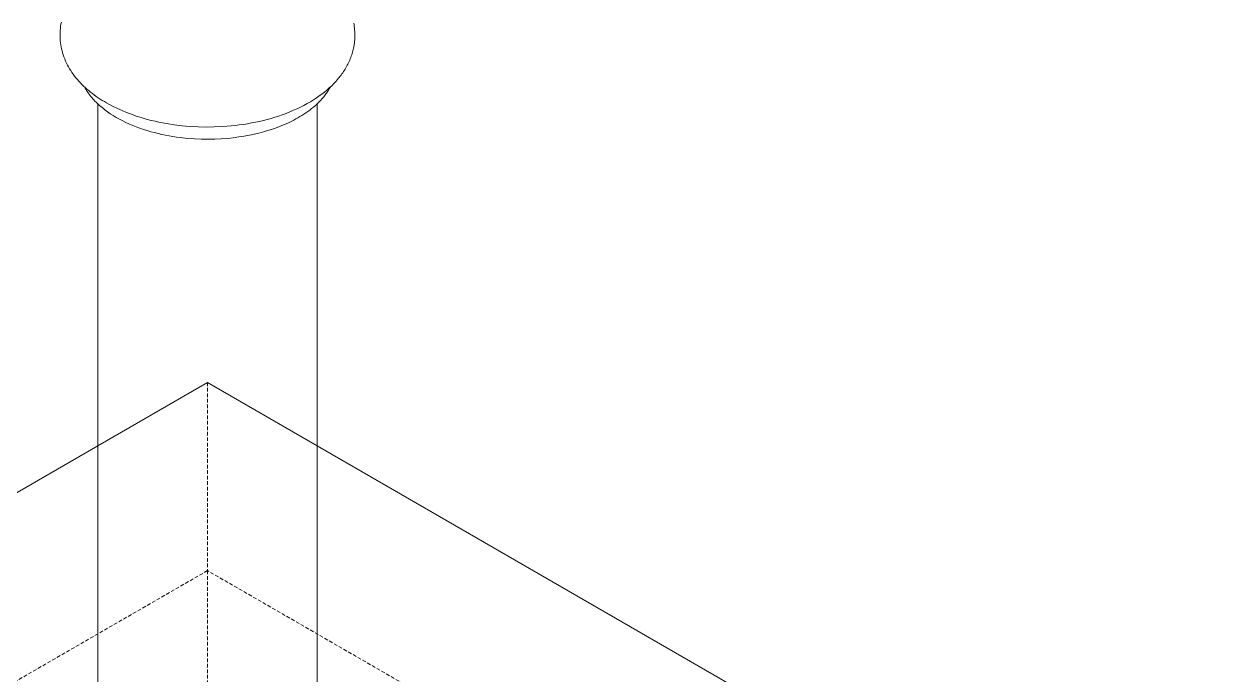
# Model space of a CAD drawing. Header units: millimetres. Extents: x -124 to 15640, y 659 to 4121.
# Drawn here: x 4030.7 to 4447.9, y 2550.8 to 2776.8 of the extents above; entities that cross this region are included whole.
import ezdxf

# ---------------------------------------------------------------- set-up
doc = ezdxf.new("R2010")
doc.units = ezdxf.units.MM
doc.linetypes.add('HIDDEN', pattern=[1.905, 1.27, -0.635])
doc.layers.add('ZANO_R', color=7, linetype='Continuous', lineweight=0)
doc.layers.add('ZANO_R_przerywana', color=7, linetype='HIDDEN', lineweight=0)

msp = doc.modelspace()

# ---------------------------------------------------------------- linework, layer by layer
at = {"layer": 'ZANO_R'}
for p, q in [((4043.23, 2773.86), (4043.27, 2774.58)), ((4043.27, 2774.58), (4043.34, 2775.29)), ((4043.34, 2775.29), (4043.43, 2776.01)), ((4043.43, 2776.01), (4043.55, 2776.72)), ((4043.55, 2776.72), (4043.68, 2777.43)), ((4145.16, 2777.09), (4145.26, 2776.51)), ((4145.26, 2776.51), (4145.35, 2775.93)), ((4145.35, 2775.93), (4145.43, 2775.35)), ((4145.43, 2775.35), (4145.49, 2774.77)), ((4145.49, 2774.77), (4145.53, 2774.18)), ((4043.21, 2773.14), (4043.23, 2773.86)), ((4043.21, 2772.42), (4043.21, 2773.14)), ((4043.24, 2771.7), (4043.21, 2772.42)), ((4043.29, 2770.99), (4043.24, 2771.7)), ((4043.37, 2770.28), (4043.29, 2770.99)), ((4145.46, 2770.71), (4145.39, 2770.13)), ((4145.51, 2771.28), (4145.46, 2770.71)), ((4145.54, 2771.86), (4145.51, 2771.28)), ((4145.53, 2774.18), (4145.56, 2773.6)), ((4145.56, 2772.44), (4145.54, 2771.86)), ((4145.56, 2773.6), (4145.57, 2773.02)), ((4145.57, 2773.02), (4145.56, 2772.44)), ((4043.46, 2769.57), (4043.37, 2770.28)), ((4043.59, 2768.87), (4043.46, 2769.57)), ((4043.73, 2768.17), (4043.59, 2768.87)), ((4043.9, 2767.48), (4043.73, 2768.17)), ((4044.08, 2766.79), (4043.9, 2767.48)), ((4044.3, 2766.11), (4044.08, 2766.79)), ((4144.61, 2766.53), (4144.46, 2766.06)), ((4144.75, 2766.99), (4144.61, 2766.53)), ((4144.88, 2767.46), (4144.75, 2766.99)), ((4144.99, 2767.93), (4144.88, 2767.46)), ((4145.1, 2768.41), (4144.99, 2767.93)), ((4145.21, 2768.98), (4145.1, 2768.41)), ((4145.31, 2769.55), (4145.21, 2768.98)), ((4145.39, 2770.13), (4145.31, 2769.55)), ((4044.42, 2765.74), (4044.3, 2766.11)), ((4044.55, 2765.36), (4044.42, 2765.74)), ((4044.84, 2764.63), (4044.55, 2765.36)), ((4045.15, 2763.91), (4044.84, 2764.63)), ((4045.48, 2763.19), (4045.15, 2763.91)), ((4045.82, 2762.52), (4045.48, 2763.19)), ((4046.17, 2761.86), (4045.82, 2762.52)), ((4142.68, 2762.01), (4142.44, 2761.58)), ((4142.92, 2762.44), (4142.68, 2762.01)), ((4143.15, 2762.88), (4142.92, 2762.44)), ((4143.36, 2763.33), (4143.15, 2762.88)), ((4143.57, 2763.78), (4143.36, 2763.33)), ((4143.77, 2764.23), (4143.57, 2763.78)), ((4143.96, 2764.69), (4143.77, 2764.23)), ((4144.14, 2765.14), (4143.96, 2764.69)), ((4144.31, 2765.6), (4144.14, 2765.14)), ((4144.46, 2766.06), (4144.31, 2765.6)), ((4046.55, 2761.22), (4046.17, 2761.86)), ((4046.95, 2760.58), (4046.55, 2761.22)), ((4047.37, 2759.94), (4046.95, 2760.58)), ((4047.81, 2759.32), (4047.37, 2759.94)), ((4048.27, 2758.71), (4047.81, 2759.32)), ((4048.74, 2758.11), (4048.27, 2758.71)), ((4049.24, 2757.51), (4048.74, 2758.11)), ((4140.12, 2758.21), (4139.79, 2757.82)), ((4140.44, 2758.62), (4140.12, 2758.21)), ((4140.75, 2759.03), (4140.44, 2758.62)), ((4141.05, 2759.44), (4140.75, 2759.03)), ((4141.35, 2759.86), (4141.05, 2759.44)), ((4141.63, 2760.28), (4141.35, 2759.86)), ((4141.91, 2760.71), (4141.63, 2760.28)), ((4142.18, 2761.15), (4141.91, 2760.71)), ((4142.44, 2761.58), (4142.18, 2761.15)), ((4049.76, 2756.92), (4049.24, 2757.51)), ((4050.29, 2756.35), (4049.76, 2756.92)), ((4050.83, 2755.79), (4050.29, 2756.35)), ((4051.39, 2755.24), (4050.83, 2755.79)), ((4051.97, 2754.7), (4051.39, 2755.24)), ((4051.94, 2754.52), (4051.71, 2754.94)), ((4052.19, 2754.1), (4051.94, 2754.52)), ((4052.56, 2754.17), (4051.97, 2754.7)), ((4052.45, 2753.68), (4052.19, 2754.1)), ((4052.72, 2753.26), (4052.45, 2753.68)), ((4053.17, 2753.65), (4052.56, 2754.17)), ((4053.79, 2753.14), (4053.17, 2753.65)), ((4135.86, 2753.86), (4135, 2753.15)), ((4136.69, 2754.6), (4135.86, 2753.86)), ((4136.22, 2753.51), (4136.44, 2753.86)), ((4136.44, 2753.86), (4136.66, 2754.22)), ((4136.66, 2754.22), (4136.86, 2754.58)), ((4137.51, 2755.36), (4136.69, 2754.6)), ((4136.86, 2754.58), (4137.06, 2754.94)), ((4138.3, 2756.15), (4137.51, 2755.36)), ((4138.68, 2756.56), (4138.3, 2756.15)), ((4139.06, 2756.97), (4138.68, 2756.56)), ((4139.43, 2757.39), (4139.06, 2756.97)), ((4139.79, 2757.82), (4139.43, 2757.39)), ((4053, 2752.85), (4052.72, 2753.26)), ((4053.3, 2752.44), (4053, 2752.85)), ((4053.61, 2752.03), (4053.3, 2752.44)), ((4053.93, 2751.62), (4053.61, 2752.03)), ((4054.43, 2752.64), (4053.79, 2753.14)), ((4054.27, 2751.22), (4053.93, 2751.62)), ((4054.61, 2750.82), (4054.27, 2751.22)), ((4055.09, 2752.15), (4054.43, 2752.64)), ((4054.97, 2750.42), (4054.61, 2750.82)), ((4055.34, 2750.03), (4054.97, 2750.42)), ((4055.76, 2751.66), (4055.09, 2752.15)), ((4055.73, 2749.64), (4055.34, 2750.03)), ((4056.12, 2749.25), (4055.73, 2749.64)), ((4056.45, 2751.19), (4055.76, 2751.66)), ((4057.15, 2750.73), (4056.45, 2751.19)), ((4057.87, 2750.27), (4057.15, 2750.73)), ((4058.6, 2749.83), (4057.87, 2750.27)), ((4059.34, 2749.39), (4058.6, 2749.83)), ((4130.12, 2749.79), (4129.06, 2749.18)), ((4131.17, 2750.44), (4130.12, 2749.79)), ((4132.2, 2751.11), (4131.17, 2750.44)), ((4133.22, 2751.81), (4132.2, 2751.11)), ((4132.45, 2749.06), (4133.05, 2749.64)), ((4133.05, 2749.64), (4133.64, 2750.24)), ((4134.12, 2752.47), (4133.22, 2751.81)), ((4133.64, 2750.24), (4134.2, 2750.86)), ((4135, 2753.15), (4134.12, 2752.47)), ((4134.2, 2750.86), (4134.74, 2751.5)), ((4134.74, 2751.5), (4135, 2751.82)), ((4135, 2751.82), (4135.26, 2752.15)), ((4135.26, 2752.15), (4135.51, 2752.49)), ((4135.51, 2752.49), (4135.75, 2752.82)), ((4135.75, 2752.82), (4135.99, 2753.17)), ((4135.99, 2753.17), (4136.22, 2753.51)), ((4056.53, 2748.87), (4056.12, 2749.25)), ((4056.34, 2518.73), (4056.34, 2749.05)), ((4056.94, 2748.49), (4056.53, 2748.87)), ((4057.37, 2748.12), (4056.94, 2748.49)), ((4057.81, 2747.75), (4057.37, 2748.12)), ((4058.26, 2747.39), (4057.81, 2747.75)), ((4058.72, 2747.03), (4058.26, 2747.39)), ((4059.67, 2746.33), (4058.72, 2747.03)), ((4060.1, 2748.97), (4059.34, 2749.39)), ((4060.66, 2745.65), (4059.67, 2746.33)), ((4061.66, 2748.14), (4060.1, 2748.97)), ((4061.69, 2744.99), (4060.66, 2745.65)), ((4063.18, 2747.41), (4061.66, 2748.14)), ((4064.74, 2746.71), (4063.18, 2747.41)), ((4066.34, 2746.05), (4064.74, 2746.71)), ((4067.98, 2745.43), (4066.34, 2746.05)), ((4069.65, 2744.84), (4067.98, 2745.43)), ((4121.69, 2745.76), (4120.38, 2745.28)), ((4122.99, 2746.27), (4121.69, 2745.76)), ((4124.28, 2746.81), (4122.99, 2746.27)), ((4125.49, 2747.36), (4124.28, 2746.81)), ((4126.7, 2747.94), (4125.49, 2747.36)), ((4127.88, 2748.54), (4126.7, 2747.94)), ((4127.18, 2745.04), (4127.87, 2745.49)), ((4127.87, 2745.49), (4128.56, 2745.94)), ((4129.06, 2749.18), (4127.88, 2748.54)), ((4128.56, 2745.94), (4129.23, 2746.42)), ((4129.23, 2746.42), (4129.9, 2746.91)), ((4129.9, 2746.91), (4130.56, 2747.42)), ((4130.56, 2747.42), (4131.2, 2747.95)), ((4131.2, 2747.95), (4131.84, 2748.5)), ((4131.84, 2748.5), (4132.45, 2749.06)), ((4132.44, 2749.05), (4132.44, 2518.73)), ((4062.75, 2744.35), (4061.69, 2744.99)), ((4063.84, 2743.74), (4062.75, 2744.35)), ((4064.96, 2743.15), (4063.84, 2743.74)), ((4066.11, 2742.59), (4064.96, 2743.15)), ((4067.28, 2742.06), (4066.11, 2742.59)), ((4068.48, 2741.55), (4067.28, 2742.06)), ((4069.69, 2741.06), (4068.48, 2741.55)), ((4071.37, 2744.3), (4069.65, 2744.84)), ((4073.11, 2743.79), (4071.37, 2744.3)), ((4074.89, 2743.33), (4073.11, 2743.79)), ((4076.2, 2743.02), (4074.89, 2743.33)), ((4077.51, 2742.73), (4076.2, 2743.02)), ((4078.83, 2742.46), (4077.51, 2742.73)), ((4080.17, 2742.22), (4078.83, 2742.46)), ((4082.87, 2741.8), (4080.17, 2742.22)), ((4085.61, 2741.46), (4082.87, 2741.8)), ((4088.37, 2741.22), (4085.61, 2741.46)), ((4091.15, 2741.07), (4088.37, 2741.22)), ((4099.68, 2741.17), (4096.76, 2741.04)), ((4102.58, 2741.41), (4099.68, 2741.17)), ((4104.02, 2741.56), (4102.58, 2741.41)), ((4105.45, 2741.73), (4104.02, 2741.56)), ((4106.87, 2741.94), (4105.45, 2741.73)), ((4108.27, 2742.16), (4106.87, 2741.94)), ((4109.67, 2742.41), (4108.27, 2742.16)), ((4111.06, 2742.68), (4109.67, 2742.41)), ((4112.43, 2742.98), (4111.06, 2742.68)), ((4113.79, 2743.3), (4112.43, 2742.98)), ((4115.13, 2743.65), (4113.79, 2743.3)), ((4116.46, 2744.02), (4115.13, 2743.65)), ((4117.77, 2744.41), (4116.46, 2744.02)), ((4119.07, 2744.82), (4117.77, 2744.41)), ((4118.03, 2740.67), (4119.42, 2741.2)), ((4120.38, 2745.28), (4119.07, 2744.82)), ((4119.42, 2741.2), (4120.83, 2741.77)), ((4120.83, 2741.77), (4122.24, 2742.39)), ((4122.24, 2742.39), (4123.66, 2743.08)), ((4123.66, 2743.08), (4124.37, 2743.44)), ((4124.37, 2743.44), (4125.08, 2743.82)), ((4125.08, 2743.82), (4125.78, 2744.21)), ((4125.78, 2744.21), (4126.48, 2744.62)), ((4126.48, 2744.62), (4127.18, 2745.04)), ((4070.93, 2740.61), (4069.69, 2741.06)), ((4072.17, 2740.18), (4070.93, 2740.61)), ((4073.43, 2739.78), (4072.17, 2740.18)), ((4074.7, 2739.4), (4073.43, 2739.78)), ((4075.98, 2739.06), (4074.7, 2739.4)), ((4077.26, 2738.74), (4075.98, 2739.06)), ((4078.55, 2738.44), (4077.26, 2738.74)), ((4079.84, 2738.17), (4078.55, 2738.44)), ((4081.12, 2737.93), (4079.84, 2738.17)), ((4082.4, 2737.71), (4081.12, 2737.93)), ((4083.68, 2737.52), (4082.4, 2737.71)), ((4084.95, 2737.35), (4083.68, 2737.52)), ((4087.47, 2737.08), (4084.95, 2737.35)), ((4089.94, 2736.89), (4087.47, 2737.08)), ((4093.95, 2741.01), (4091.15, 2741.07)), ((4096.76, 2741.04), (4093.95, 2741.01)), ((4101.3, 2737.08), (4099.18, 2736.91)), ((4103.34, 2737.29), (4101.3, 2737.08)), ((4105.3, 2737.55), (4103.34, 2737.29)), ((4107.17, 2737.84), (4105.3, 2737.55)), ((4108.96, 2738.18), (4107.17, 2737.84)), ((4110.66, 2738.54), (4108.96, 2738.18)), ((4112.28, 2738.92), (4110.66, 2738.54)), ((4113.81, 2739.33), (4112.28, 2738.92)), ((4115.27, 2739.76), (4113.81, 2739.33)), ((4116.65, 2740.2), (4115.27, 2739.76)), ((4116.65, 2740.2), (4118.03, 2740.67)), ((4092.35, 2736.79), (4089.94, 2736.89)), ((4094.7, 2736.77), (4092.35, 2736.79)), ((4096.98, 2736.81), (4094.7, 2736.77)), ((4099.18, 2736.91), (4096.98, 2736.81)), ((4094.39, 2652.33), (4056.34, 2630.36)), ((4132.44, 2630.36), (4094.39, 2652.33)), ((4056.34, 2630.36), (3740.83, 2448.2)), ((4447.94, 2448.2), (4132.44, 2630.36))]:
    msp.add_line(p, q, dxfattribs=at)
at = {"layer": 'ZANO_R_przerywana'}
for p, q in [((4094.39, 2652.33), (4094.39, 2587.01)), ((4094.39, 2587.01), (3740.83, 2382.88)), ((4094.39, 2587.01), (4094.39, 2529.85)), ((4447.94, 2382.88), (4094.39, 2587.01))]:
    msp.add_line(p, q, dxfattribs=at)

doc.saveas('drawing.dxf')
